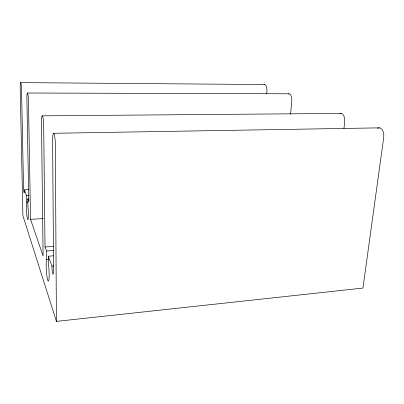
<?xml version="1.0" encoding="UTF-8"?>
<svg xmlns="http://www.w3.org/2000/svg" width="404" height="404" viewBox="0 0 404 404"><rect width="100%" height="100%" fill="white"/><g stroke="black" fill="none" stroke-linecap="round" stroke-linejoin="round"><path stroke-width="0.61" d="M266.68 93.96L266.892 91.496A5.974 2.485 -88.9 0 0 263.999 84.688M290.547 114.18L291.779 101.338A6.419 2.884 -88.9 0 0 288.451 93.93M343.945 128.447L344.688 122.271A7.353 3.833 -89.1 0 0 339.956 113.711M28.856 189.612L24.442 189.809A4.338 0.409 87.2 0 1 24.073 192.688A4.338 0.409 87.2 0 1 23.538 187.299L21.553 90.476A6.772 0.641 87.9 0 0 20.745 82.694A6.772 0.641 87.9 0 0 20.215 88.309L22.892 215.68L56.419 321.392L362.949 288.077L383.679 137.698A8.04 4.616 -89.5 0 0 382.25 129.82A8.04 4.616 -89.5 0 0 377.578 128.386M53.389 255.828L48.359 256.212L51.914 266.074L53.798 265.923M48.359 256.212L48.44 264.201A11.14 1.328 86.4 0 1 48.879 279.891A11.14 1.328 86.4 0 1 46.707 274.452A11.14 1.328 86.4 0 1 46.576 259.54L48.465 259.393M29.027 198.985L27.77 199.046L28.77 201.823L26.896 99.106A7.348 0.758 87.9 0 1 27.558 93.132A7.348 0.758 87.9 0 1 28.482 101.667L30.547 219.337L43.107 256.005L41.496 122.7A8.6 1.05 87.8 0 1 42.496 116.029A8.6 1.05 87.8 0 1 43.688 126.24L45.031 246.97L46.485 251.005L53.404 250.495M45.031 246.97L53.828 246.339M30.547 219.337L43.147 218.604M27.77 199.046L27.901 206.207A8.949 0.869 87 0 1 28.174 218.721A8.949 0.869 87 0 1 26.745 214.029A8.949 0.869 87 0 1 26.674 202.182L27.932 202.121M24.442 189.809L26.548 195.662L29.068 195.541M53.656 133.29L379.371 127.856M42.284 115.847L341.072 113.418M27.406 93.021L289.006 93.789M20.619 82.608L264.479 84.542M26.548 195.662L26.674 202.182M46.485 251.005L46.576 259.54M56.419 321.392L55.343 145.071A9.56 1.308 87.7 0 0 53.919 133.542A9.56 1.308 87.7 0 0 52.626 140.678L53.57 270.675A5.893 0.742 86.4 0 1 52.783 273.776A5.893 0.742 86.4 0 1 51.914 266.074"/></g></svg>
